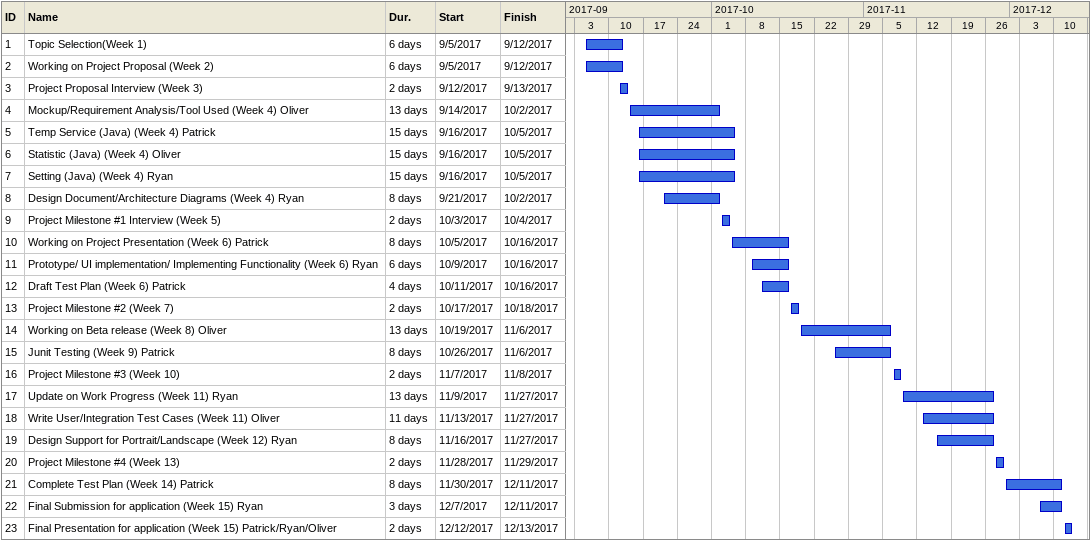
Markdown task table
| ID | Task | Duration | Start | Finish |
|---|---|---|---|---|
| 1 | Topic Selection(Week 1) | 6d | 2017-09-05 | 2017-09-12 |
| 2 | Working on Project Proposal (Week 2) | 6d | 2017-09-05 | 2017-09-12 |
| 3 | Project Proposal Interview (Week 3) | 2d | 2017-09-12 | 2017-09-13 |
| 4 | Mockup/Requirement Analysis/Tool Used (Week 4) Oliver | 13d | 2017-09-14 | 2017-10-02 |
| 5 | Temp Service (Java) (Week 4) Patrick | 15d | 2017-09-16 | 2017-10-05 |
| 6 | Statistic (Java) (Week 4) Oliver | 15d | 2017-09-16 | 2017-10-05 |
| 7 | Setting (Java) (Week 4) Ryan | 15d | 2017-09-16 | 2017-10-05 |
| 8 | Design Document/Architecture Diagrams (Week 4) Ryan | 8d | 2017-09-21 | 2017-10-02 |
| 9 | Project Milestone #1 Interview (Week 5) | 2d | 2017-10-03 | 2017-10-04 |
| 10 | Working on Project Presentation (Week 6) Patrick | 8d | 2017-10-05 | 2017-10-16 |
| 11 | Prototype/ UI implementation/ Implementing Functionality (Week 6) Ryan | 6d | 2017-10-09 | 2017-10-16 |
| 12 | Draft Test Plan (Week 6) Patrick | 4d | 2017-10-11 | 2017-10-16 |
| 13 | Project Milestone #2 (Week 7) | 2d | 2017-10-17 | 2017-10-18 |
| 14 | Working on Beta release (Week 8) Oliver | 13d | 2017-10-19 | 2017-11-06 |
| 15 | Junit Testing (Week 9) Patrick | 8d | 2017-10-26 | 2017-11-06 |
| 16 | Project Milestone #3 (Week 10) | 2d | 2017-11-07 | 2017-11-08 |
| 17 | Update on Work Progress (Week 11) Ryan | 13d | 2017-11-09 | 2017-11-27 |
| 18 | Write User/Integration Test Cases (Week 11) Oliver | 11d | 2017-11-13 | 2017-11-27 |
| 19 | Design Support for Portrait/Landscape (Week 12) Ryan | 8d | 2017-11-16 | 2017-11-27 |
| 20 | Project Milestone #4 (Week 13) | 2d | 2017-11-28 | 2017-11-29 |
| 21 | Complete Test Plan (Week 14) Patrick | 8d | 2017-11-30 | 2017-12-11 |
| 22 | Final Submission for application (Week 15) Ryan | 3d | 2017-12-07 | 2017-12-11 |
| 23 | Final Presentation for application (Week 15) Patrick/Ryan/Oliver | 2d | 2017-12-12 | 2017-12-13 |
